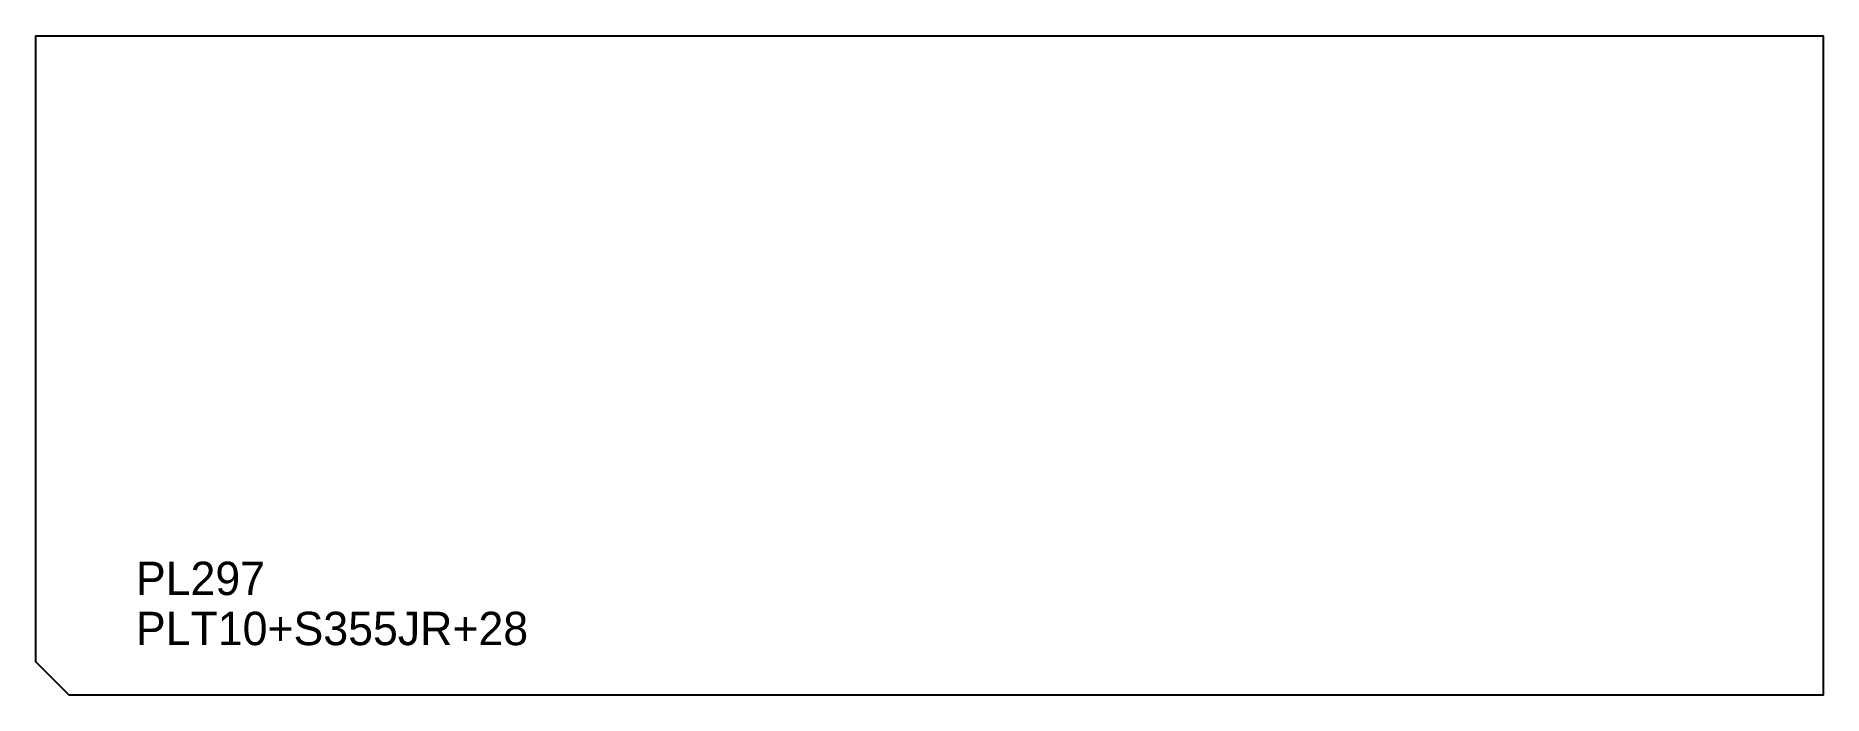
# Model space of a CAD drawing. Extents: x 0 to 535, y 0 to 198.
import ezdxf

# ---------------------------------------------------------------- set-up
doc = ezdxf.new("R2010")
doc.units = 0
for name, color, linetype in [('CUT', 7, 'CONTINUOUS'), ('SCRIBE', 3, 'CONTINUOUS'), ('TEXT', 7, 'CONTINUOUS')]:
    doc.layers.add(name, color=color, linetype=linetype)

msp = doc.modelspace()

# ---------------------------------------------------------------- linework, layer by layer
at = {"layer": 'CUT', "color": 7, "linetype": 'CONTINUOUS'}
msp.add_lwpolyline([(0, 10), (0, 197.5), (535.33, 197.5), (535.33, 0), (10, 0)], close=True, dxfattribs=at)

# ---------------------------------------------------------------- texts
at = {"layer": 'SCRIBE', "color": 3}
msp.add_text('PL297', height=10, dxfattribs=at).set_placement((30, 30))
at = {"layer": 'TEXT', "color": 7}
msp.add_text('PLT10+S355JR+28', height=10, dxfattribs=at).set_placement((30, 15))

doc.saveas('drawing.dxf')
